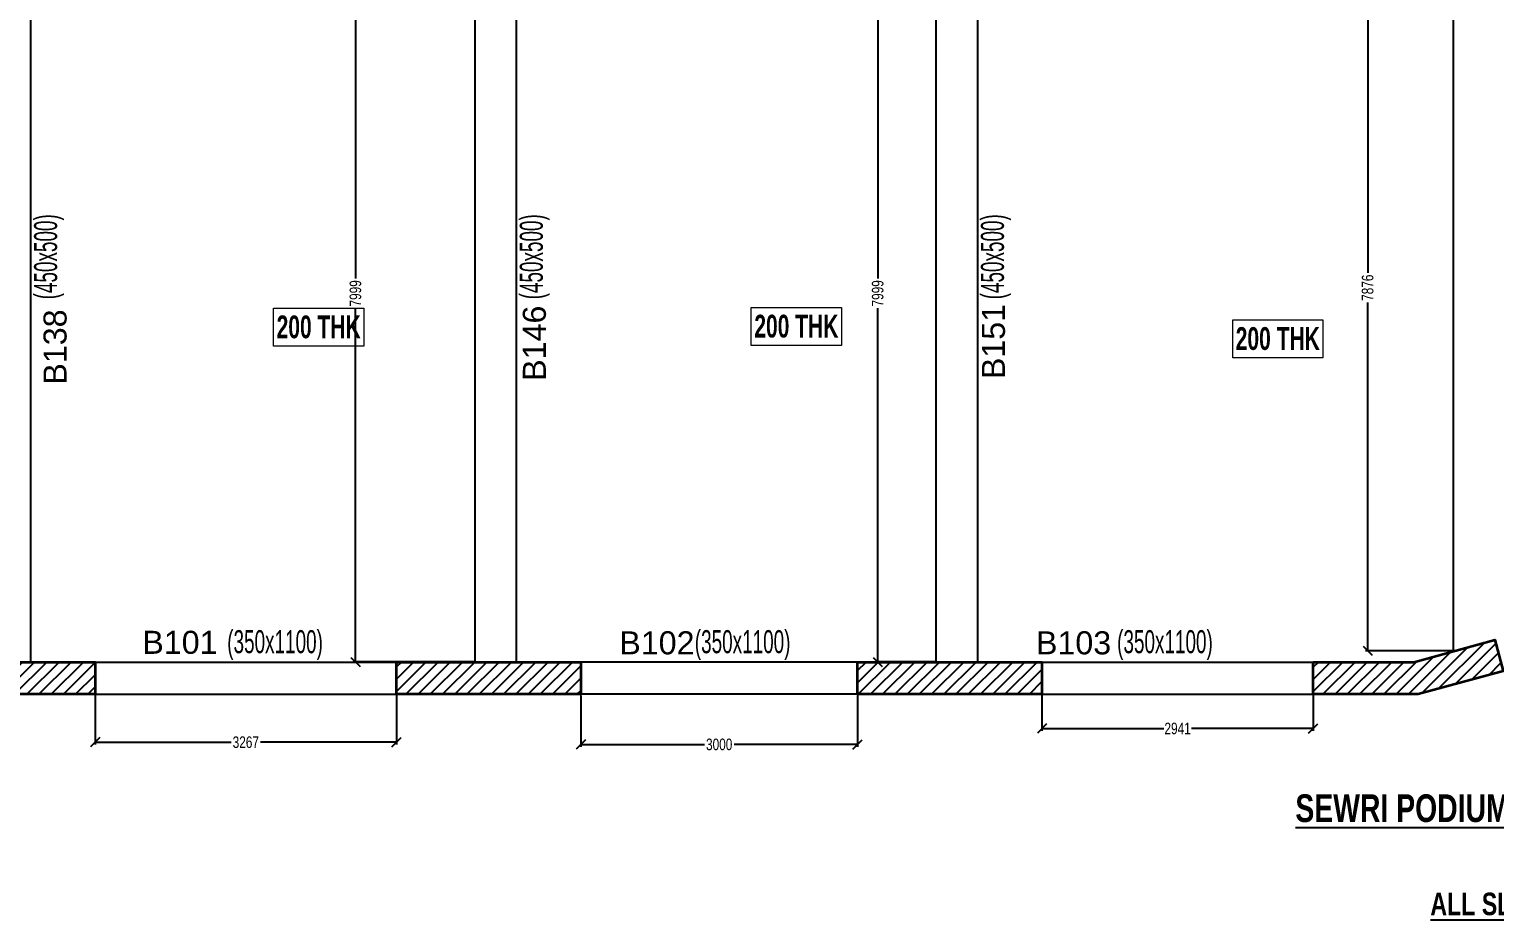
# Model space of a CAD drawing. Header units: millimetres. Extents: x 18542 to 87256, y 14692 to 73451.
# Drawn here: x 35750 to 51640, y 14692 to 24352 of the extents above; entities that cross this region are included whole.
import ezdxf
from ezdxf.enums import TextEntityAlignment as Align

# ---------------------------------------------------------------- set-up
doc = ezdxf.new("R2010")
doc.units = ezdxf.units.MM
doc.linetypes.add('HIDDEN', pattern=[0.375, 0.25, -0.125])
for name, color, linetype, lineweight in [('A-FLOR-IDEN', 11, 'Continuous', 9), ('S-BEAM-IDEN', 2, 'Continuous', 9), ('S-COLS', 5, 'Continuous', 35)]:
    doc.layers.add(name, color=color, linetype=linetype, lineweight=lineweight)
for name, color, linetype in [('Beam Nos', 7, 'Continuous'), ('G-ANNO-TEXT', 231, 'Continuous'), ('S-BEAM', 7, 'Continuous'), ('S-COL HATCH', 9, 'Continuous'), ('S-DIM', 7, 'Continuous')]:
    doc.layers.add(name, color=color, linetype=linetype)
doc.styles.add('SC-BBS1', font='SansSerif')
doc.styles.add('sobha.sed', font='swisscl.ttf')
doc.styles.add('Swis721 LtCn BT', font='swisscl.ttf', dxfattribs={"width": 0.9, "height": 233.355162})
doc.styles.add('Swis721 LtCn BT_2', font='swisscl.ttf', dxfattribs={"height": 244.992296})
doc.styles.add('Swis721 LtCn BT_B', font='', dxfattribs={"width": 0.9, "height": 246.918336})
doc.styles.get('Swis721 LtCn BT_B').set_extended_font_data('Swis721 LtCn BT', bold=True)
doc.dimstyles.new('S-50', dxfattribs={"dimscale": 50, "dimtxt": 2.5, "dimasz": 2, "dimexe": 0.5, "dimexo": 0.25, "dimgap": 0.25, "dimtad": 0, "dimdec": 0, "dimrnd": 0.0005, "dimzin": 0, "dimdsep": 46, "dimtxsty": 'sobha.sed', "dimblk": 'OBLIQUE', "dimcen": 0.09, "dimclrd": 8, "dimclre": 8, "dimclrt": 6, "dimadec": 0, "dimazin": 0, "dimtfac": 1, "dimtdec": 0, "dimtofl": 0, "dimtmove": 2, "dimatfit": 3, "dimfxl": 0.18, "dimtolj": 1, "dimtzin": 0, "dimlwd": -1, "dimlwe": -1, "dimarcsym": 0})
pattern_1 = [(45, (-31327027.31, 20915235.64), (-66.29126074, 66.29126074), [])]

# ---------------------------------------------------------------- blocks, each defined once
blk = doc.blocks.new('_OBLIQUE')
at = {"color": 0, "linetype": 'ByBlock'}
blk.add_line((-0.5, -0.5), (0.5, 0.5), dxfattribs=at)
blk = doc.blocks.new('*D287')
at = {"layer": 'Defpoints', "color": 0, "transparency": 16777216}
for p in [(36464, 17138, 0), (39731, 17138), (39731, 16617)]:
    blk.add_point(p, dxfattribs=at)
at = {"layer": 'S-DIM', "color": 8, "transparency": 16777216}
for p, q in [((36464, 17125), (36464, 16592)), ((39731, 17125), (39731, 16592)), ((36464, 16617), (37938, 16617)), ((39731, 16617), (38258, 16617))]:
    blk.add_line(p, q, dxfattribs=at)
at = {"layer": 'S-DIM', "color": 8, "transparency": 16777216, "xscale": 100, "yscale": 100, "zscale": 100, "rotation": 180}
blk.add_blockref('_OBLIQUE', (36464, 16617), dxfattribs=at)
at = {"layer": 'S-DIM', "color": 8, "transparency": 16777216, "xscale": 100, "yscale": 100, "zscale": 100}
blk.add_blockref('_OBLIQUE', (39731, 16617), dxfattribs=at)
at = {"layer": 'S-DIM', "color": 6, "transparency": 16777216, "insert": (38098, 16617), "char_height": 125, "attachment_point": 5, "style": 'sobha.sed'}
blk.add_mtext('\\A1;3267', dxfattribs=at)
blk = doc.blocks.new('*D288')
at = {"layer": 'Defpoints', "color": 0, "transparency": 16777216}
for p in [(41731, 17138), (44731, 17138, 0), (44731, 16593)]:
    blk.add_point(p, dxfattribs=at)
at = {"layer": 'S-DIM', "color": 8, "transparency": 16777216}
for p, q in [((41731, 17125), (41731, 16568)), ((44731, 17125), (44731, 16568)), ((41731, 16593), (43070, 16593)), ((44731, 16593), (43392, 16593))]:
    blk.add_line(p, q, dxfattribs=at)
at = {"layer": 'S-DIM', "color": 8, "transparency": 16777216, "xscale": 100, "yscale": 100, "zscale": 100, "rotation": 180}
blk.add_blockref('_OBLIQUE', (41731, 16593), dxfattribs=at)
at = {"layer": 'S-DIM', "color": 8, "transparency": 16777216, "xscale": 100, "yscale": 100, "zscale": 100}
blk.add_blockref('_OBLIQUE', (44731, 16593), dxfattribs=at)
at = {"layer": 'S-DIM', "color": 6, "transparency": 16777216, "insert": (43231, 16593), "char_height": 125, "attachment_point": 5, "style": 'sobha.sed'}
blk.add_mtext('\\A1;3000', dxfattribs=at)
blk = doc.blocks.new('*D289')
at = {"layer": 'Defpoints', "color": 0, "transparency": 16777216}
for p in [(46731, 17138, 0), (49672, 17138, 0), (49672, 16766)]:
    blk.add_point(p, dxfattribs=at)
at = {"layer": 'S-DIM', "color": 8, "transparency": 16777216}
for p, q in [((46731, 17125), (46731, 16741)), ((49672, 17125), (49672, 16741)), ((46731, 16766), (48052, 16766)), ((49672, 16766), (48351, 16766))]:
    blk.add_line(p, q, dxfattribs=at)
at = {"layer": 'S-DIM', "color": 8, "transparency": 16777216, "xscale": 100, "yscale": 100, "zscale": 100, "rotation": 180}
blk.add_blockref('_OBLIQUE', (46731, 16766), dxfattribs=at)
at = {"layer": 'S-DIM', "color": 8, "transparency": 16777216, "xscale": 100, "yscale": 100, "zscale": 100}
blk.add_blockref('_OBLIQUE', (49672, 16766), dxfattribs=at)
at = {"layer": 'S-DIM', "color": 6, "transparency": 16777216, "insert": (48202, 16766), "char_height": 125, "attachment_point": 5, "style": 'sobha.sed'}
blk.add_mtext('\\A1;2941', dxfattribs=at)
blk = doc.blocks.new('*D458')
at = {"layer": 'Defpoints', "color": 0, "transparency": 16777216}
for p in [(40581, 25486), (39287, 17488), (40581, 17488)]:
    blk.add_point(p, dxfattribs=at)
at = {"layer": 'S-DIM', "color": 8, "transparency": 16777216}
for p, q in [((40569, 25486), (39262, 25486)), ((39287, 25486), (39287, 21647)), ((39287, 17488), (39287, 21326)), ((40569, 17488), (39262, 17488))]:
    blk.add_line(p, q, dxfattribs=at)
at = {"layer": 'S-DIM', "color": 8, "transparency": 16777216, "xscale": 100, "yscale": 100, "zscale": 100}
for p, rotation in [((39287, 25486), 90), ((39287, 17488), 270)]:
    blk.add_blockref('_OBLIQUE', p, dxfattribs=dict(at, rotation=rotation))
at = {"layer": 'S-DIM', "color": 6, "transparency": 16777216, "insert": (39287, 21487), "char_height": 125, "attachment_point": 5, "rotation": 90, "style": 'sobha.sed'}
blk.add_mtext('\\A1;7999', dxfattribs=at)
blk = doc.blocks.new('*D459')
at = {"layer": 'Defpoints', "color": 0, "transparency": 16777216}
for p in [(45581, 25486), (44950, 17488), (45581, 17488)]:
    blk.add_point(p, dxfattribs=at)
at = {"layer": 'S-DIM', "color": 8, "transparency": 16777216}
for p, q in [((45569, 25486), (44925, 25486)), ((44950, 25486), (44950, 21647)), ((44950, 17488), (44950, 21326)), ((45569, 17488), (44925, 17488))]:
    blk.add_line(p, q, dxfattribs=at)
at = {"layer": 'S-DIM', "color": 8, "transparency": 16777216, "xscale": 100, "yscale": 100, "zscale": 100}
for p, rotation in [((44950, 25486), 90), ((44950, 17488), 270)]:
    blk.add_blockref('_OBLIQUE', p, dxfattribs=dict(at, rotation=rotation))
at = {"layer": 'S-DIM', "color": 6, "transparency": 16777216, "insert": (44950, 21487), "char_height": 125, "attachment_point": 5, "rotation": 90, "style": 'sobha.sed'}
blk.add_mtext('\\A1;7999', dxfattribs=at)
blk = doc.blocks.new('*D460')
at = {"layer": 'Defpoints', "color": 0, "transparency": 16777216}
for p in [(51190, 25486), (50263, 17610), (51190, 17610)]:
    blk.add_point(p, dxfattribs=at)
at = {"layer": 'S-DIM', "color": 8, "transparency": 16777216}
for p, q in [((51178, 25486), (50238, 25486)), ((50263, 25486), (50263, 21709)), ((50263, 17610), (50263, 21388)), ((51178, 17610), (50238, 17610))]:
    blk.add_line(p, q, dxfattribs=at)
at = {"layer": 'S-DIM', "color": 8, "transparency": 16777216, "xscale": 100, "yscale": 100, "zscale": 100}
for p, rotation in [((50263, 25486), 90), ((50263, 17610), 270)]:
    blk.add_blockref('_OBLIQUE', p, dxfattribs=dict(at, rotation=rotation))
at = {"layer": 'S-DIM', "color": 6, "transparency": 16777216, "insert": (50263, 21548), "char_height": 125, "attachment_point": 5, "rotation": 90, "style": 'sobha.sed'}
blk.add_mtext('\\A1;7876', dxfattribs=at)

msp = doc.modelspace()

# ---------------------------------------------------------------- hatches: boundary and pattern name
at = {"layer": 'S-COL HATCH', "transparency": 33554687}
h = msp.add_hatch(dxfattribs=at)
h.set_pattern_fill('ANSI31', color=256, scale=750)
h.set_pattern_definition(pattern_1)
h.paths.add_polyline_path([(49672.2, 17137.5), (50811.5, 17137.5), (51732.6, 17389.2), (51640.4, 17726.9), (50764.5, 17487.5), (49672.2, 17487.5)])
h = msp.add_hatch(dxfattribs=at)
h.set_pattern_fill('ANSI31', color=256, scale=750)
h.set_pattern_definition(pattern_1)
h.paths.add_polyline_path([(36464.5, 17137.5), (36464.5, 17487.5), (34464.5, 17487.5), (34464.5, 17137.5)])
h = msp.add_hatch(dxfattribs=at)
h.set_pattern_fill('ANSI31', color=256, scale=750)
h.set_pattern_definition(pattern_1)
h.paths.add_polyline_path([(41731.2, 17137.5), (41731.2, 17487.5), (39731.2, 17487.5), (39731.2, 17137.5)])
h = msp.add_hatch(dxfattribs=at)
h.set_pattern_fill('ANSI31', color=256, scale=750)
h.set_pattern_definition(pattern_1)
h.paths.add_polyline_path([(46731.2, 17137.5), (46731.2, 17487.5), (44731.2, 17487.5), (44731.2, 17137.5)])

# ---------------------------------------------------------------- linework, layer by layer
at = {"layer": 'A-FLOR-IDEN', "color": 8, "elevation": 0, "flags": 128}
for points in [[(39376.7, 21324.9), (39376.7, 20913.1), (38399.2, 20913.1), (38399.2, 21324.9)], [(44556.7, 21332.9), (44556.7, 20921.1), (43579.2, 20921.1), (43579.2, 21332.9)], [(49776.7, 21198.4), (49776.7, 20786.6), (48799.2, 20786.6), (48799.2, 21198.4)]]:
    msp.add_lwpolyline(points, close=True, dxfattribs=at)
at = {"layer": 'S-BEAM', "linetype": 'HIDDEN'}
for p, q in [((35764.5, 25486.3), (35764.5, 17487.5, 0)), ((40581.2, 25486.3), (40581.2, 17487.5)), ((41031.2, 25486.3), (41031.2, 17486.3)), ((45581.2, 25486.3), (45581.2, 17487.5)), ((46031.2, 25486.3), (46031.2, 17486.3)), ((51190.4, 25486.3), (51190.4, 17609.9)), ((36464.5, 17487.5, 0), (39731.2, 17487.5)), ((44731.2, 17487.5, 0), (41731.2, 17487.5)), ((46731.2, 17487.5, 0), (49672.2, 17487.5))]:
    msp.add_line(p, q, dxfattribs=at)
at = {"layer": 'S-BEAM'}
for p, q in [((36464.5, 17137.5, 0), (39731.2, 17137.5)), ((44731.2, 17137.5, 0), (41731.2, 17137.5)), ((46731.2, 17137.5, 0), (49672.2, 17137.5))]:
    msp.add_line(p, q, dxfattribs=at)
at = {"layer": 'S-COLS', "elevation": 0}
msp.add_lwpolyline([(49672.2, 17487.5), (50764.5, 17487.5), (51640.4, 17726.9), (51732.6, 17389.2), (50811.5, 17137.5), (49672.2, 17137.5), (49672.2, 17487.5)], dxfattribs=at)
for points in [[(34464.5, 17487.5), (36464.5, 17487.5), (36464.5, 17137.5), (34464.5, 17137.5)], [(39731.2, 17487.5), (41731.2, 17487.5), (41731.2, 17137.5), (39731.2, 17137.5)], [(44731.2, 17487.5), (46731.2, 17487.5), (46731.2, 17137.5), (44731.2, 17137.5)]]:
    msp.add_lwpolyline(points, close=True, dxfattribs=at)

# ---------------------------------------------------------------- texts
at = {"layer": 'A-FLOR-IDEN', "color": 1, "char_height": 246.92, "width": 1155, "attachment_point": 2, "line_spacing_factor": 0.964267, "style": 'Swis721 LtCn BT_B'}
for insert in [(38887.9, 21246.9), (44067.9, 21254.9), (49287.9, 21120.4)]:
    msp.add_mtext('200 THK', dxfattribs=dict(at, insert=insert))
at = {"layer": 'Beam Nos', "color": 3, "style": 'SC-BBS1'}
for s, p in [('B138', (36229.3, 20904.7)), ('B146', (41426.7, 20945.9, 0)), ('B151', (46404.8, 20964.3, 0))]:
    msp.add_text(s, height=250, rotation=90, dxfattribs=at).set_placement(p, align=Align.BOTTOM_CENTER)
for s, p in [('B101', (37383.5, 17501.2, 0)), ('B102', (42555.7, 17495.7, 0)), ('B103', (47073.9, 17495.7, 0))]:
    msp.add_text(s, height=250, dxfattribs=at).set_placement(p, align=Align.BOTTOM_CENTER)
at = {"layer": 'G-ANNO-TEXT', "color": 6, "insert": (49479.1, 16051.9), "char_height": 300, "width": 6923.66, "attachment_point": 1, "line_spacing_factor": 0.971848, "style": 'Swis721 LtCn BT_2'}
msp.add_mtext('{\\fSwis721 LtCn BT|b1|i0|c0|p34;\\LSEWRI PODIUM FLOOR - 9TH FRAMING PLAN }', dxfattribs=at)
at = {"layer": 'G-ANNO-TEXT', "color": 1, "insert": (50942.7, 14985.9), "char_height": 244.992, "width": 3728.693, "attachment_point": 1, "line_spacing_factor": 0.971848, "style": 'Swis721 LtCn BT_2'}
msp.add_mtext('{\\fSwis721 LtCn BT|b1|i0|c0|p34;\\LALL SLABS ARE 200 THK U.O.N}', dxfattribs=at)
at = {"layer": 'S-BEAM-IDEN', "color": 3, "style": 'Swis721 LtCn BT', "width": 0.8}
for p in [(36052, 21422.1, 0), (41318.8, 21422.1), (46318.8, 21422.1)]:
    msp.add_text('(450x500)', height=250, rotation=90, dxfattribs=at).set_placement(p)
for p in [(37896.6, 17583.1), (42966.7, 17583.1), (47546.4, 17583.1)]:
    msp.add_text('(350x1100)', height=250, dxfattribs=at).set_placement(p)

# ---------------------------------------------------------------- dimensions: what is measured, and where the dimension line sits
at = {"layer": 'S-DIM', "color": 2}
for base, p1, p2, picture, middle in [((39287.5, 17487.5), (40581.2, 25486.3), (40581.2, 17487.5), '*D458', (39287.5, 21486.9)), ((44949.9, 17487.5), (45581.2, 25486.3), (45581.2, 17487.5), '*D459', (44949.9, 21486.9)), ((50263.3, 17609.9), (51190.4, 25486.3), (51190.4, 17609.9), '*D460', (50263.3, 21548.1))]:
    dim = msp.add_linear_dim(base=base, p1=p1, p2=p2, angle=90, dimstyle='S-50', dxfattribs=at)
    dim.commit()
    dim.dimension.update_dxf_attribs({"geometry": picture, "text_midpoint": middle})
at = {"layer": 'S-DIM', "color": 1}
for base, p1, p2, picture, middle in [((39731.2, 16616.7), (36464.5, 17137.5, 0), (39731.2, 17137.5), '*D287', (38097.9, 16616.7)), ((44731.2, 16592.9), (41731.2, 17137.5), (44731.2, 17137.5, 0), '*D288', (43231.2, 16592.9)), ((49672.2, 16766.5), (46731.2, 17137.5, 0), (49672.2, 17137.5, 0), '*D289', (48201.7, 16766.5))]:
    dim = msp.add_linear_dim(base=base, p1=p1, p2=p2, dimstyle='S-50', dxfattribs=at)
    dim.commit()
    dim.dimension.update_dxf_attribs({"geometry": picture, "text_midpoint": middle})

doc.saveas('drawing.dxf')
